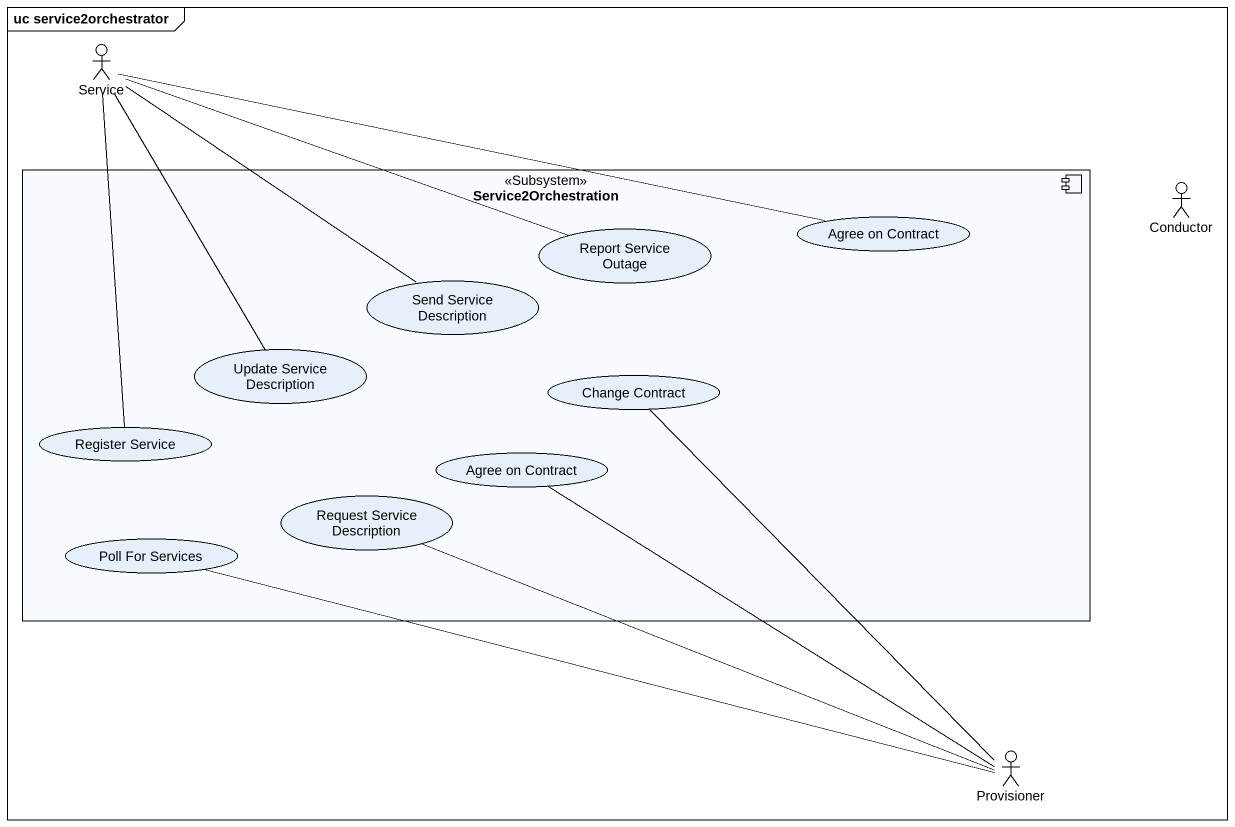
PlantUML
@startuml
mainframe uc service2orchestrator
actor Service
component Service2Orchestration <<Subsystem>> {
  usecase "Report Service Outage" as Report_Service_Outage
  usecase "Agree on Contract" as Agree_on_Contract
  usecase "Send Service Description" as Send_Service_Description
  usecase "Update Service Description" as Update_Service_Description
  usecase "Change Contract" as Change_Contract
  usecase "Register Service" as Register_Service
  usecase "Agree on Contract" as Agree_on_Contract_2
  usecase "Request Service Description" as Request_Service_Description
  usecase "Poll For Services" as Poll_For_Services
}
actor Conductor
actor Provisioner
Service -right- Report_Service_Outage
Service -right- Agree_on_Contract
Service -- Send_Service_Description
Service -- Update_Service_Description
Service -- Register_Service
Provisioner -up- Change_Contract
Provisioner -up- Agree_on_Contract_2
Provisioner -left- Request_Service_Description
Provisioner -left- Poll_For_Services
@enduml
